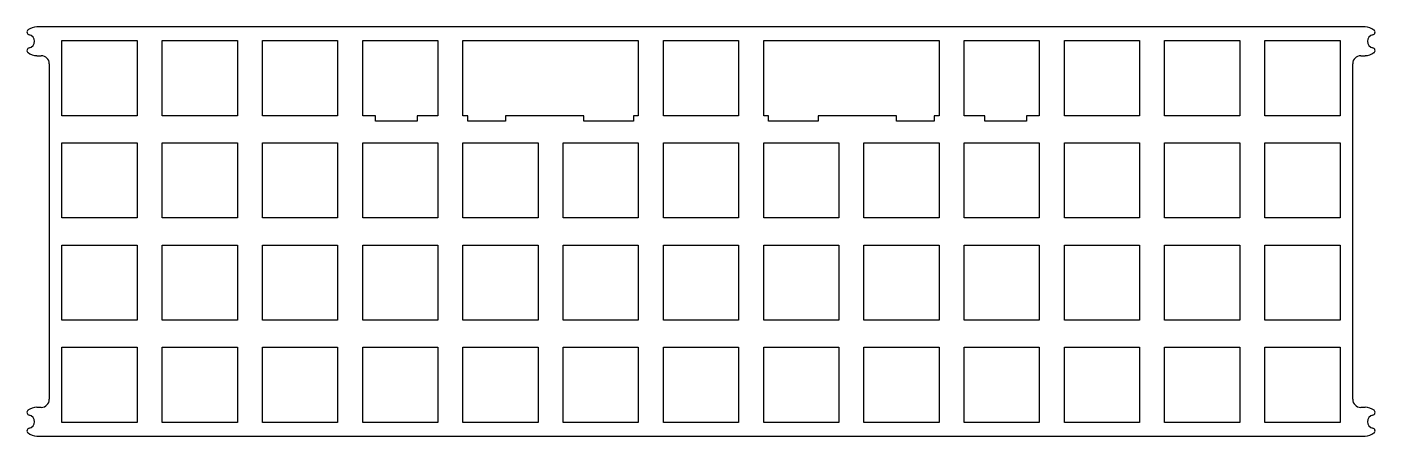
# Model space of a CAD drawing. Header units: millimetres. Extents: x -238 to 14, y -10 to 67.
import ezdxf

# ---------------------------------------------------------------- set-up
doc = ezdxf.new("R2010")
doc.units = ezdxf.units.MM
doc.layers.get('0').update_dxf_attribs({"linetype": 'CONTINUOUS'})

msp = doc.modelspace()

# ---------------------------------------------------------------- linework, layer by layer
for p, q in [((11.85, 66.67), (-235.69, 66.67)), ((-235.69, 61.32), (-234.86, 61.32)), ((11.02, 61.32), (11.85, 61.32)), ((-233.36, 59.82), (-233.36, -2.68)), ((9.53, -2.68), (9.53, 59.82)), ((-234.86, -4.18), (-235.69, -4.18)), ((11.85, -4.18), (11.02, -4.18)), ((-235.69, -9.53), (11.85, -9.53))]:
    msp.add_line(p, q)
for points in [[(-217, 50.15), (-231, 50.15), (-231, 64.15), (-217, 64.15)], [(-198.32, 64.15), (-198.32, 50.15), (-212.32, 50.15), (-212.32, 64.15)], [(-193.64, 50.15), (-193.64, 64.15), (-179.64, 64.15), (-179.64, 50.15)], [(-160.96, 50.15), (-164.83, 50.15), (-164.83, 49.15), (-172.57, 49.15), (-172.57, 50.15), (-174.96, 50.15), (-174.96, 64.15), (-160.96, 64.15)], [(-123.6, 64.15), (-123.6, 50.15), (-124.5, 50.15), (-124.5, 49.15), (-133.73, 49.15), (-133.73, 50.15), (-148.38, 50.15), (-148.38, 49.15), (-155.38, 49.15), (-155.38, 50.15), (-156.28, 50.15), (-156.28, 64.15)], [(-118.92, 50.15), (-118.92, 64.15), (-104.92, 64.15), (-104.92, 50.15)], [(-99.34, 49.15), (-99.34, 50.15), (-100.24, 50.15), (-100.24, 64.15), (-67.56, 64.15), (-67.56, 50.15), (-68.46, 50.15), (-68.46, 49.15), (-75.46, 49.15), (-75.46, 50.15), (-90.11, 50.15), (-90.11, 49.15)], [(-59.01, 49.15), (-59.01, 50.15), (-62.88, 50.15), (-62.88, 64.15), (-48.88, 64.15), (-48.88, 50.15), (-51.27, 50.15), (-51.27, 49.15)], [(-44.2, 50.15), (-44.2, 64.15), (-30.2, 64.15), (-30.2, 50.15)], [(-25.52, 50.15), (-25.52, 64.15), (-11.52, 64.15), (-11.52, 50.15)], [(-6.84, 50.15), (-6.84, 64.15), (7.16, 64.15), (7.16, 50.15)], [(-217, 45.1), (-217, 31.1), (-231, 31.1), (-231, 45.1)], [(-212.32, 31.1), (-212.32, 45.1), (-198.32, 45.1), (-198.32, 31.1)], [(-179.64, 45.1), (-179.64, 31.1), (-193.64, 31.1), (-193.64, 45.1)], [(-174.96, 31.1), (-174.96, 45.1), (-160.96, 45.1), (-160.96, 31.1)], [(-142.28, 45.1), (-142.28, 31.1), (-156.28, 31.1), (-156.28, 45.1)], [(-123.6, 31.1), (-137.6, 31.1), (-137.6, 45.1), (-123.6, 45.1)], [(-118.92, 31.1), (-118.92, 45.1), (-104.92, 45.1), (-104.92, 31.1)], [(-100.24, 45.1), (-86.24, 45.1), (-86.24, 31.1), (-100.24, 31.1)], [(-67.56, 45.1), (-67.56, 31.1), (-81.56, 31.1), (-81.56, 45.1)], [(-48.88, 31.1), (-62.88, 31.1), (-62.88, 45.1), (-48.88, 45.1)], [(-44.2, 45.1), (-30.2, 45.1), (-30.2, 31.1), (-44.2, 31.1)], [(-25.52, 45.1), (-11.52, 45.1), (-11.52, 31.1), (-25.52, 31.1)], [(-6.84, 45.1), (7.16, 45.1), (7.16, 31.1), (-6.84, 31.1)], [(-231, 26.05), (-217, 26.05), (-217, 12.05), (-231, 12.05)], [(-198.32, 26.05), (-198.32, 12.05), (-212.32, 12.05), (-212.32, 26.05)], [(-193.64, 26.05), (-179.64, 26.05), (-179.64, 12.05), (-193.64, 12.05)], [(-174.96, 26.05), (-160.96, 26.05), (-160.96, 12.05), (-174.96, 12.05)], [(-156.28, 12.05), (-156.28, 26.05), (-142.28, 26.05), (-142.28, 12.05)], [(-137.6, 26.05), (-123.6, 26.05), (-123.6, 12.05), (-137.6, 12.05)], [(-104.92, 12.05), (-118.92, 12.05), (-118.92, 26.05), (-104.92, 26.05)], [(-86.24, 26.05), (-86.24, 12.05), (-100.24, 12.05), (-100.24, 26.05)], [(-81.56, 26.05), (-67.56, 26.05), (-67.56, 12.05), (-81.56, 12.05)], [(-48.88, 26.05), (-48.88, 12.05), (-62.88, 12.05), (-62.88, 26.05)], [(-44.2, 26.05), (-30.2, 26.05), (-30.2, 12.05), (-44.2, 12.05)], [(-25.52, 12.05), (-25.52, 26.05), (-11.52, 26.05), (-11.52, 12.05)], [(7.16, 26.05), (7.16, 12.05), (-6.84, 12.05), (-6.84, 26.05)], [(-217, -7), (-231, -7), (-231, 7), (-217, 7)], [(-212.32, -7), (-212.32, 7), (-198.32, 7), (-198.32, -7)], [(-179.64, 7), (-179.64, -7), (-193.64, -7), (-193.64, 7)], [(-174.96, 7), (-160.96, 7), (-160.96, -7), (-174.96, -7)], [(-142.28, -7), (-156.28, -7), (-156.28, 7), (-142.28, 7)], [(-123.6, 7), (-123.6, -7), (-137.6, -7), (-137.6, 7)], [(-118.92, 7), (-104.92, 7), (-104.92, -7), (-118.92, -7)], [(-100.24, 7), (-86.24, 7), (-86.24, -7), (-100.24, -7)], [(-67.56, 7), (-67.56, -7), (-81.56, -7), (-81.56, 7)], [(-48.88, -7), (-62.88, -7), (-62.88, 7), (-48.88, 7)], [(-44.2, -7), (-44.2, 7), (-30.2, 7), (-30.2, -7)], [(-25.52, -7), (-25.52, 7), (-11.52, 7), (-11.52, -7)], [(7.16, 7), (7.16, -7), (-6.84, -7), (-6.84, 7)]]:
    msp.add_lwpolyline(points, close=True)
for centre, radius, start, end in [((-237.02, 65.72), 0.5, 127.8792, 258.8119), ((-235.69, 64), 2.68, 90, 127.8792), ((11.85, 64), 2.67, 52.1208, 90), ((13.19, 65.72), 0.5, -78.8119, 52.1208), ((-237.36, 64), 1.25, -78.8119, 78.8119), ((13.52, 64), 1.25, 101.1881, 258.8119), ((-237.02, 62.28), 0.5, 101.1881, 232.1208), ((-235.69, 64), 2.67, 232.1208, 270), ((-234.86, 59.82), 1.5, 0, 90), ((11.02, 59.82), 1.5, 90, 180), ((11.85, 64), 2.67, 270, 307.8792), ((13.19, 62.28), 0.5, -52.1208, 78.8119), ((-237.02, -5.13), 0.5, 127.8792, 258.8119), ((-235.69, -6.85), 2.68, 90, 127.8792), ((-234.86, -2.68), 1.5, -90, 0), ((11.02, -2.68), 1.5, 180, 270), ((11.85, -6.85), 2.68, 52.1208, 90), ((13.19, -5.13), 0.5, -78.8119, 52.1208), ((-237.36, -6.85), 1.25, -78.8119, 78.8119), ((13.52, -6.85), 1.25, 101.1881, 258.8119), ((-237.02, -8.57), 0.5, 101.1881, 232.1208), ((-235.69, -6.85), 2.67, 232.1208, 270), ((11.85, -6.85), 2.67, 270, 307.8792), ((13.19, -8.57), 0.5, -52.1208, 78.8119)]:
    msp.add_arc(centre, radius, start, end)

doc.saveas('drawing.dxf')
